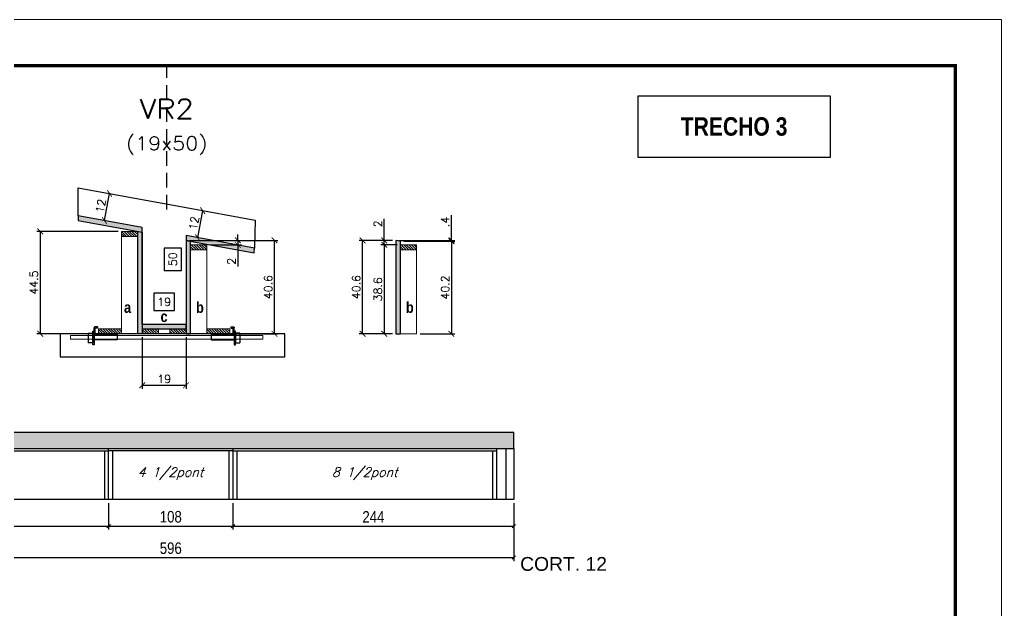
# Model space of a CAD drawing. Extents: x 0 to 6325, y 10169 to 19307.
# Drawn here: x 2217 to 3070, y 14151 to 14664 of the extents above; entities that cross this region are included whole.
import ezdxf
from ezdxf.enums import TextEntityAlignment as Align

# ---------------------------------------------------------------- set-up
doc = ezdxf.new("R2010")
doc.units = 0
doc.linetypes.add('DASHED', pattern=[0.75, 0.5, -0.25])
doc.linetypes.add('HIDDEN', pattern=[9.525, 6.35, -3.175])
for name, color, linetype in [('1', 1, 'Continuous'), ('5', 5, 'Continuous'), ('barrote', 251, 'Continuous'), ('COTA', 241, 'Continuous'), ('Cota Seção (2x)', 4, 'Continuous'), ('detalhes', 4, 'Continuous'), ('Hachura', 253, 'Continuous'), ('NOMENCLATURA', 7, 'Continuous'), ('Painéis', 200, 'Continuous'), ('presilha', 1, 'Continuous'), ('SARR_2.2x7', 40, 'Continuous'), ('SARR_3.5x7', 81, 'Continuous'), ('texto', 7, 'Continuous'), ('Texto de Titulo', 7, 'Continuous'), ('Texto Qtd Sarr', 242, 'Continuous')]:
    doc.layers.add(name, color=color, linetype=linetype)
for name, color, linetype, lineweight in [('CONCRETO', 251, 'Continuous', 25), ('Folhas', 255, 'Continuous', 9), ('Madeira', 126, 'Continuous', 18), ('SARRAFO DE PRESSAO', 251, 'DASHED', 9), ('SCO-___-LAJ', 2, 'Continuous', 0), ('Texto Seção', 7, 'Continuous', 15)]:
    doc.layers.add(name, color=color, linetype=linetype, lineweight=lineweight)
doc.styles.add('COTA TECNICA', font='techl___.ttf', dxfattribs={"height": 10})
doc.styles.add('ROMANC', font='techb___.ttf', dxfattribs={"height": 2.5})
doc.styles.add('Romans', font='romans.shx')
doc.styles.get("Standard").update_dxf_attribs({"font": 'arial.ttf'})
doc.styles.add('TECNICA', font='techb___.ttf', dxfattribs={"height": 10})
doc.dimstyles.new('Cota Seção (2x)', dxfattribs={"dimtxt": 7, "dimasz": 5, "dimexe": 3, "dimexo": 3, "dimgap": 2, "dimtad": 3, "dimdec": 1, "dimlfac": 0.5, "dimzin": 12, "dimdsep": 46, "dimtxsty": 'Romans', "dimblk": 'ARCHTICK', "dimcen": 0, "dimclrd": 4, "dimclre": 4, "dimclrt": 1, "dimadec": 1, "dimazin": 3, "dimtfac": 1, "dimtdec": 1, "dimtmove": 0, "dimatfit": 3, "dimldrblk": 'OBLIQUE', "dimfxl": 1, "dimtolj": 1, "dimtzin": 12, "dimarcsym": 0})
doc.dimstyles.new('Cota Seção interna', dxfattribs={"dimtxt": 7, "dimasz": 6, "dimexe": 0.18, "dimexo": 2, "dimgap": -4, "dimtad": 3, "dimdec": 1, "dimlfac": 0.5, "dimzin": 12, "dimdsep": 46, "dimtxsty": 'Romans', "dimblk": 'ARCHTICK', "dimcen": 0.09, "dimse1": 1, "dimse2": 1, "dimsd1": 1, "dimsd2": 1, "dimclrd": 180, "dimclre": 5, "dimclrt": 1, "dimadec": 0, "dimazin": 3, "dimtfac": 1, "dimtdec": 1, "dimtofl": 0, "dimtmove": 0, "dimatfit": 3, "dimldrblk": 'ARCHTICK', "dimfxl": 1, "dimtolj": 1, "dimtzin": 0, "dimarcsym": 0})
doc.dimstyles.new('PAINEL', dxfattribs={"dimtxt": 10, "dimasz": 3, "dimexe": 3, "dimexo": 3, "dimgap": 3, "dimtad": 1, "dimdec": 1, "dimzin": 12, "dimdsep": 46, "dimtxsty": 'COTA TECNICA', "dimblk1": 'OBLIQUE', "dimblk2": 'OBLIQUE', "dimsah": 1, "dimcen": 0.9, "dimclrd": 4, "dimclre": 4, "dimclrt": 240, "dimadec": 1, "dimazin": 3, "dimtfac": 1, "dimtdec": 1, "dimtmove": 0, "dimatfit": 3, "dimfxl": 1, "dimtolj": 1, "dimtzin": 12, "dimarcsym": 0})
pattern_1 = [(315, (25280.4202, 6161.631), (1.12253202, 1.12253202), [])]

# ---------------------------------------------------------------- blocks, each defined once
blk = doc.blocks.new('9999999999')
at = {"layer": 'Folhas'}
blk.add_lwpolyline([(98138.98, 34190.21), (99623.98, 34190.21), (99623.98, 35240.21), (98138.98, 35240.21)], close=True, dxfattribs=at)
at = {"layer": 'Folhas', "color": 30, "const_width": 3}
blk.add_lwpolyline([(98213.98, 34230.21), (99583.98, 34230.21), (99583.98, 35200.21), (98213.98, 35200.21)], close=True, dxfattribs=at)
blk = doc.blocks.new('titulo1')
at = {"layer": 'Defpoints', "color": 252, "linetype": 'HIDDEN', "ltscale": 2}
blk.add_line((0, 0), (0, 125), dxfattribs=at)
at = {"layer": 'Defpoints', "style": 'Romans', "oblique": 15}
blk.add_attdef('FOLHA', text='', height=10, dxfattribs=at).set_placement((0, 15.58), align=Align.MIDDLE_CENTER)
at = {"layer": 'Texto Qtd Sarr', "color": 3, "style": 'Romans', "oblique": 15}
for tag, height, p in [('TITULO', 17, (0, 71.45)), ('SEÇÃO', 12, (0, 41.55))]:
    blk.add_attdef(tag, text='', height=height, dxfattribs=at).set_placement(p, align=Align.MIDDLE_CENTER)
blk = doc.blocks.new('_ArchTick')
at = {"color": 0, "linetype": 'ByBlock', "const_width": 0.15}
blk.add_lwpolyline([(-0.5, -0.5), (0.5, 0.5)], dxfattribs=at)
blk = doc.blocks.new('*D108')
at = {"layer": 'COTA', "color": 4, "lineweight": -2, "transparency": 16777216}
for p, q in [((2364.8, 14472.49), (2441.67, 14472.49)), ((2438.67, 14391.27), (2438.67, 14472.49)), ((2398.4, 14391.27), (2441.67, 14391.27))]:
    blk.add_line(p, q, dxfattribs=at)
at = {"layer": 'Defpoints', "color": 0, "transparency": 16777216}
for p in [(2361.8, 14472.49), (2438.67, 14472.49), (2395.4, 14391.27)]:
    blk.add_point(p, dxfattribs=at)
at = {"layer": 'COTA', "color": 4, "lineweight": -2, "transparency": 16777216, "xscale": 5, "yscale": 5, "zscale": 5}
for p, rotation in [((2438.67, 14472.49), 90), ((2438.67, 14391.27), 270)]:
    blk.add_blockref('_ArchTick', p, dxfattribs=dict(at, rotation=rotation))
at = {"layer": 'COTA', "color": 1, "transparency": 16777216, "insert": (2433.17, 14431.88), "char_height": 7, "attachment_point": 5, "rotation": 90, "style": 'Romans'}
blk.add_mtext('\\A1;40.6', dxfattribs=at)
blk = doc.blocks.new('_Oblique')
at = {"layer": '1', "color": 0, "lineweight": -2}
blk.add_line((-0.5, -0.5), (0.5, 0.5), dxfattribs=at)
blk = doc.blocks.new('*D109')
at = {"layer": 'Cota Seção (2x)', "color": 180, "lineweight": -2, "transparency": 16777216}
for p, q in [((2357.8, 14465.75), (2342.8, 14465.75)), ((2342.8, 14465.75), (2342.8, 14446.42)), ((2357.8, 14446.42), (2357.8, 14465.75)), ((2342.8, 14446.42), (2357.8, 14446.42))]:
    blk.add_line(p, q, dxfattribs=at)
at = {"layer": 'Defpoints', "color": 0, "transparency": 16777216}
for p in [(2361.8, 14499.27), (2366.79, 14499.27), (2361.8, 14399.27)]:
    blk.add_point(p, dxfattribs=at)
at = {"layer": 'Cota Seção (2x)', "color": 1, "transparency": 16777216, "insert": (2350.3, 14456.08), "char_height": 7, "attachment_point": 5, "rotation": 90, "style": 'Romans'}
blk.add_mtext('\\A1;50', dxfattribs=at)
blk = doc.blocks.new('*D110')
at = {"layer": 'COTA', "color": 4, "lineweight": -2, "transparency": 16777216}
for p, q in [((2302.8, 14480.24), (2232.14, 14480.24)), ((2235.14, 14480.24), (2235.14, 14391.27)), ((2287.2, 14391.27), (2232.14, 14391.27))]:
    blk.add_line(p, q, dxfattribs=at)
at = {"layer": 'Defpoints', "color": 0, "transparency": 16777216}
for p in [(2305.8, 14480.24), (2235.14, 14391.27), (2290.2, 14391.27)]:
    blk.add_point(p, dxfattribs=at)
at = {"layer": 'COTA', "color": 4, "lineweight": -2, "transparency": 16777216, "xscale": 5, "yscale": 5, "zscale": 5}
for p, rotation in [((2235.14, 14480.24), 90), ((2235.14, 14391.27), 270)]:
    blk.add_blockref('_ArchTick', p, dxfattribs=dict(at, rotation=rotation))
at = {"layer": 'COTA', "color": 1, "transparency": 16777216, "insert": (2229.64, 14435.76), "char_height": 7, "attachment_point": 5, "rotation": 90, "style": 'Romans'}
blk.add_mtext('\\A1;44.5', dxfattribs=at)
blk = doc.blocks.new('PRESILHA METÁLICA 1')
at = {"layer": 'presilha'}
for p, q in [((0, 13), (6, 13)), ((0, 13), (0, 0)), ((6, 15.5), (7.5, 15.5)), ((6, -2.5), (6, 15.5)), ((6, 13), (6, 0)), ((7.5, 10.6), (7.5, 19.9)), ((7.5, 15.5), (7.5, -2.5)), ((12, 21), (8.6, 21)), ((9, 11.6), (9, 18.9)), ((12, 19.5), (9.6, 19.5)), ((12, 21), (12, 19.5)), ((6, 0), (0, 0)), ((37.5, 4.1), (7.5, 4.1)), ((37.5, 11), (9.6, 11)), ((37.5, 11), (37.5, 4.1)), ((7.5, -2.5), (6, -2.5))]:
    blk.add_line(p, q, dxfattribs=at)
for centre, radius, start, end in [((8.6, 19.9), 1.14, 90, 180), ((9.6, 18.9), 0.57, 90, 180), ((9.6, 11.6), 0.57, 180, 270)]:
    blk.add_arc(centre, radius, start, end, dxfattribs=at)
blk = doc.blocks.new('*D111')
at = {"layer": 'COTA', "color": 4, "lineweight": -2, "transparency": 16777216}
for p, q in [((2323.8, 14388.27), (2323.8, 14343.55)), ((2361.8, 14388.27), (2361.8, 14343.55)), ((2323.8, 14346.55), (2361.8, 14346.55))]:
    blk.add_line(p, q, dxfattribs=at)
at = {"layer": 'Defpoints', "color": 0, "transparency": 16777216}
for p in [(2323.8, 14391.27), (2361.8, 14391.27), (2361.8, 14346.55)]:
    blk.add_point(p, dxfattribs=at)
at = {"layer": 'COTA', "color": 4, "lineweight": -2, "transparency": 16777216, "xscale": 5, "yscale": 5, "zscale": 5, "rotation": 180}
blk.add_blockref('_ArchTick', (2323.8, 14346.55), dxfattribs=at)
at = {"layer": 'COTA', "color": 4, "lineweight": -2, "transparency": 16777216, "xscale": 5, "yscale": 5, "zscale": 5}
blk.add_blockref('_ArchTick', (2361.8, 14346.55), dxfattribs=at)
at = {"layer": 'COTA', "color": 1, "transparency": 16777216, "insert": (2342.8, 14352.05), "char_height": 7, "attachment_point": 5, "style": 'Romans'}
blk.add_mtext('\\A1;19', dxfattribs=at)
blk = doc.blocks.new('*D112')
at = {"layer": 'Cota Seção (2x)', "color": 180, "lineweight": -2, "transparency": 16777216}
for p, q in [((2351.8, 14426.51), (2333.8, 14426.51)), ((2333.8, 14426.51), (2333.8, 14411.51)), ((2351.8, 14411.51), (2351.8, 14426.51)), ((2333.8, 14411.51), (2351.8, 14411.51))]:
    blk.add_line(p, q, dxfattribs=at)
at = {"layer": 'Defpoints', "color": 0, "transparency": 16777216}
for p in [(2323.8, 14407.51), (2361.8, 14407.51), (2361.8, 14407.51)]:
    blk.add_point(p, dxfattribs=at)
at = {"layer": 'Cota Seção (2x)', "color": 1, "transparency": 16777216, "insert": (2342.8, 14419.01), "char_height": 7, "attachment_point": 5, "style": 'Romans'}
blk.add_mtext('\\A1;19', dxfattribs=at)
blk = doc.blocks.new('*D462')
at = {"layer": 'COTA', "color": 4, "lineweight": -2, "transparency": 16777216}
blk.add_line((2291, 14489.61), (2295.36, 14513.22), dxfattribs=at)
at = {"layer": 'Defpoints', "color": 0, "transparency": 16777216}
for p in [(2295.36, 14513.22), (2295.36, 14513.22), (2291, 14489.61)]:
    blk.add_point(p, dxfattribs=at)
at = {"layer": 'COTA', "color": 4, "lineweight": -2, "transparency": 16777216, "xscale": 5, "yscale": 5, "zscale": 5}
for p, rotation in [((2295.36, 14513.22), 79.5499173923338), ((2291, 14489.61), 259.5499173923338)]:
    blk.add_blockref('_ArchTick', p, dxfattribs=dict(at, rotation=rotation))
at = {"layer": 'COTA', "color": 1, "transparency": 16777216, "insert": (2287.77, 14502.41), "char_height": 7, "attachment_point": 5, "rotation": 79.54992, "style": 'Romans'}
blk.add_mtext('\\A1;12', dxfattribs=at)
blk = doc.blocks.new('*D113')
at = {"layer": 'COTA', "color": 4, "lineweight": -2, "transparency": 16777216}
for p, q in [((2364.8, 14472.49), (2409.85, 14472.49)), ((2406.85, 14472.49), (2406.85, 14477.49)), ((2406.85, 14472.49), (2406.85, 14468.57)), ((2382.8, 14468.57), (2409.85, 14468.57)), ((2406.85, 14468.57), (2406.85, 14449.9))]:
    blk.add_line(p, q, dxfattribs=at)
at = {"layer": 'Defpoints', "color": 0, "transparency": 16777216}
for p in [(2361.8, 14472.49), (2379.8, 14468.57), (2406.85, 14468.57)]:
    blk.add_point(p, dxfattribs=at)
at = {"layer": 'COTA', "color": 4, "lineweight": -2, "transparency": 16777216, "xscale": 5, "yscale": 5, "zscale": 5}
for p, rotation in [((2406.85, 14472.49), 270), ((2406.85, 14468.57), 90)]:
    blk.add_blockref('_ArchTick', p, dxfattribs=dict(at, rotation=rotation))
at = {"layer": 'COTA', "color": 1, "transparency": 16777216, "insert": (2401.35, 14454.24), "char_height": 7, "attachment_point": 5, "rotation": 90, "style": 'Romans'}
blk.add_mtext('\\A1;2', dxfattribs=at)
blk = doc.blocks.new('*D478')
at = {"layer": 'COTA', "color": 4, "lineweight": -2, "transparency": 16777216}
for p, q in [((2050.55, 14244.26), (2050.55, 14221.13)), ((2294.55, 14244.26), (2294.55, 14221.13)), ((2050.55, 14224.13), (2294.55, 14224.13))]:
    blk.add_line(p, q, dxfattribs=at)
at = {"layer": 'Defpoints', "color": 0, "transparency": 16777216}
for p in [(2050.55, 14247.26), (2294.55, 14247.26), (2294.55, 14224.13)]:
    blk.add_point(p, dxfattribs=at)
at = {"layer": 'COTA', "color": 4, "lineweight": -2, "transparency": 16777216, "xscale": 3, "yscale": 3, "zscale": 3, "rotation": 180}
blk.add_blockref('_Oblique', (2050.55, 14224.13), dxfattribs=at)
at = {"layer": 'COTA', "color": 4, "lineweight": -2, "transparency": 16777216, "xscale": 3, "yscale": 3, "zscale": 3}
blk.add_blockref('_Oblique', (2294.55, 14224.13), dxfattribs=at)
at = {"layer": 'COTA', "color": 240, "transparency": 16777216, "insert": (2172.55, 14232.2), "char_height": 10, "attachment_point": 5, "style": 'COTA TECNICA'}
blk.add_mtext('\\A1;244', dxfattribs=at)
blk = doc.blocks.new('*D479')
at = {"layer": 'COTA', "color": 4, "lineweight": -2, "transparency": 16777216}
for p, q in [((2294.55, 14244.26), (2294.55, 14221.13)), ((2402.55, 14244.26), (2402.55, 14221.13)), ((2294.55, 14224.13), (2402.55, 14224.13))]:
    blk.add_line(p, q, dxfattribs=at)
at = {"layer": 'Defpoints', "color": 0, "transparency": 16777216}
for p in [(2294.55, 14247.26), (2402.55, 14247.26), (2402.55, 14224.13)]:
    blk.add_point(p, dxfattribs=at)
at = {"layer": 'COTA', "color": 4, "lineweight": -2, "transparency": 16777216, "xscale": 3, "yscale": 3, "zscale": 3, "rotation": 180}
blk.add_blockref('_Oblique', (2294.55, 14224.13), dxfattribs=at)
at = {"layer": 'COTA', "color": 4, "lineweight": -2, "transparency": 16777216, "xscale": 3, "yscale": 3, "zscale": 3}
blk.add_blockref('_Oblique', (2402.55, 14224.13), dxfattribs=at)
at = {"layer": 'COTA', "color": 240, "transparency": 16777216, "insert": (2348.55, 14232.25), "char_height": 10, "attachment_point": 5, "style": 'COTA TECNICA'}
blk.add_mtext('\\A1;108', dxfattribs=at)
blk = doc.blocks.new('*D480')
at = {"layer": 'COTA', "color": 4, "lineweight": -2, "transparency": 16777216}
for p, q in [((2402.55, 14244.26), (2402.55, 14221.13)), ((2646.55, 14244.26), (2646.55, 14221.13)), ((2402.55, 14224.13), (2646.55, 14224.13))]:
    blk.add_line(p, q, dxfattribs=at)
at = {"layer": 'Defpoints', "color": 0, "transparency": 16777216}
for p in [(2402.55, 14247.26), (2646.55, 14247.26), (2646.55, 14224.13)]:
    blk.add_point(p, dxfattribs=at)
at = {"layer": 'COTA', "color": 4, "lineweight": -2, "transparency": 16777216, "xscale": 3, "yscale": 3, "zscale": 3, "rotation": 180}
blk.add_blockref('_Oblique', (2402.55, 14224.13), dxfattribs=at)
at = {"layer": 'COTA', "color": 4, "lineweight": -2, "transparency": 16777216, "xscale": 3, "yscale": 3, "zscale": 3}
blk.add_blockref('_Oblique', (2646.55, 14224.13), dxfattribs=at)
at = {"layer": 'COTA', "color": 240, "transparency": 16777216, "insert": (2524.55, 14232.2), "char_height": 10, "attachment_point": 5, "style": 'COTA TECNICA'}
blk.add_mtext('\\A1;244', dxfattribs=at)
blk = doc.blocks.new('*D481')
at = {"layer": 'COTA', "color": 4, "lineweight": -2, "transparency": 16777216}
for p, q in [((2050.55, 14244.26), (2050.55, 14193.82)), ((2646.55, 14244.26), (2646.55, 14193.82)), ((2050.55, 14196.82), (2646.55, 14196.82))]:
    blk.add_line(p, q, dxfattribs=at)
at = {"layer": 'Defpoints', "color": 0, "transparency": 16777216}
for p in [(2050.55, 14247.26), (2646.55, 14247.26), (2646.55, 14196.82)]:
    blk.add_point(p, dxfattribs=at)
at = {"layer": 'COTA', "color": 4, "lineweight": -2, "transparency": 16777216, "xscale": 3, "yscale": 3, "zscale": 3, "rotation": 180}
blk.add_blockref('_Oblique', (2050.55, 14196.82), dxfattribs=at)
at = {"layer": 'COTA', "color": 4, "lineweight": -2, "transparency": 16777216, "xscale": 3, "yscale": 3, "zscale": 3}
blk.add_blockref('_Oblique', (2646.55, 14196.82), dxfattribs=at)
at = {"layer": 'COTA', "color": 240, "transparency": 16777216, "insert": (2348.55, 14204.96), "char_height": 10, "attachment_point": 5, "style": 'COTA TECNICA'}
blk.add_mtext('\\A1;596', dxfattribs=at)
blk = doc.blocks.new('*D506')
at = {"layer": 'COTA', "color": 4, "lineweight": -2, "transparency": 16777216}
blk.add_line((2371.93, 14474.69), (2376.29, 14498.29), dxfattribs=at)
at = {"layer": 'Defpoints', "color": 0, "transparency": 16777216}
for p in [(2376.29, 14498.29), (2376.29, 14498.29), (2371.93, 14474.69)]:
    blk.add_point(p, dxfattribs=at)
at = {"layer": 'COTA', "color": 4, "lineweight": -2, "transparency": 16777216, "xscale": 5, "yscale": 5, "zscale": 5}
for p, rotation in [((2376.29, 14498.29), 79.54991739233658), ((2371.93, 14474.69), 259.5499173923366)]:
    blk.add_blockref('_ArchTick', p, dxfattribs=dict(at, rotation=rotation))
at = {"layer": 'COTA', "color": 1, "transparency": 16777216, "insert": (2368.7, 14487.49), "char_height": 7, "attachment_point": 5, "rotation": 79.54992, "style": 'Romans'}
blk.add_mtext('\\A1;12', dxfattribs=at)
blk = doc.blocks.new('*D489')
at = {"layer": 'COTA', "color": 4, "lineweight": -2, "transparency": 16777216}
for p, q in [((2541.07, 14472.49), (2512.15, 14472.49)), ((2515.15, 14391.27), (2515.15, 14472.49)), ((2541.07, 14391.27), (2512.15, 14391.27))]:
    blk.add_line(p, q, dxfattribs=at)
at = {"layer": 'Defpoints', "color": 0, "transparency": 16777216}
for p in [(2515.15, 14472.49), (2544.07, 14472.49), (2544.07, 14391.27)]:
    blk.add_point(p, dxfattribs=at)
at = {"layer": 'COTA', "color": 4, "lineweight": -2, "transparency": 16777216, "xscale": 5, "yscale": 5, "zscale": 5}
for p, rotation in [((2515.15, 14472.49), 90), ((2515.15, 14391.27), 270)]:
    blk.add_blockref('_ArchTick', p, dxfattribs=dict(at, rotation=rotation))
at = {"layer": 'COTA', "color": 1, "transparency": 16777216, "insert": (2509.65, 14431.88), "char_height": 7, "attachment_point": 5, "rotation": 90, "style": 'Romans'}
blk.add_mtext('\\A1;40.6', dxfattribs=at)
blk = doc.blocks.new('*D490')
at = {"layer": 'COTA', "color": 4, "lineweight": -2, "transparency": 16777216}
for p, q in [((2592.31, 14472.49), (2592.31, 14494.49)), ((2547.07, 14472.49), (2595.31, 14472.49)), ((2551.03, 14471.76), (2595.31, 14471.76)), ((2592.31, 14471.76), (2592.31, 14472.49)), ((2592.31, 14471.76), (2592.31, 14466.76))]:
    blk.add_line(p, q, dxfattribs=at)
at = {"layer": 'Defpoints', "color": 0, "transparency": 16777216}
for p in [(2544.07, 14472.49), (2548.03, 14471.76), (2592.31, 14472.49)]:
    blk.add_point(p, dxfattribs=at)
at = {"layer": 'COTA', "color": 4, "lineweight": -2, "transparency": 16777216, "xscale": 5, "yscale": 5, "zscale": 5}
for p, rotation in [((2592.31, 14472.49), 270), ((2592.31, 14471.76), 90)]:
    blk.add_blockref('_ArchTick', p, dxfattribs=dict(at, rotation=rotation))
at = {"layer": 'COTA', "color": 1, "transparency": 16777216, "insert": (2586.81, 14488.49), "char_height": 7, "attachment_point": 5, "rotation": 90, "style": 'Romans'}
blk.add_mtext('\\A1;.4', dxfattribs=at)
blk = doc.blocks.new('*D491')
at = {"layer": 'COTA', "color": 4, "lineweight": -2, "transparency": 16777216}
for p, q in [((2551.03, 14471.76), (2595.31, 14471.76)), ((2592.31, 14471.76), (2592.31, 14391.27)), ((2565.07, 14391.27), (2595.31, 14391.27))]:
    blk.add_line(p, q, dxfattribs=at)
at = {"layer": 'Defpoints', "color": 0, "transparency": 16777216}
for p in [(2548.03, 14471.76), (2562.07, 14391.27), (2592.31, 14391.27)]:
    blk.add_point(p, dxfattribs=at)
at = {"layer": 'COTA', "color": 4, "lineweight": -2, "transparency": 16777216, "xscale": 5, "yscale": 5, "zscale": 5}
for p, rotation in [((2592.31, 14471.76), 90), ((2592.31, 14391.27), 270)]:
    blk.add_blockref('_ArchTick', p, dxfattribs=dict(at, rotation=rotation))
at = {"layer": 'COTA', "color": 1, "transparency": 16777216, "insert": (2586.81, 14431.52), "char_height": 7, "attachment_point": 5, "rotation": 90, "style": 'Romans'}
blk.add_mtext('\\A1;40.2', dxfattribs=at)
blk = doc.blocks.new('*D492')
at = {"layer": 'COTA', "color": 4, "lineweight": -2, "transparency": 16777216}
for p, q in [((2533.97, 14472.49), (2533.97, 14491.16)), ((2541.07, 14472.49), (2530.97, 14472.49)), ((2533.97, 14468.57), (2533.97, 14472.49)), ((2545.07, 14468.57), (2530.97, 14468.57)), ((2533.97, 14468.57), (2533.97, 14463.57))]:
    blk.add_line(p, q, dxfattribs=at)
at = {"layer": 'Defpoints', "color": 0, "transparency": 16777216}
for p in [(2533.97, 14472.49), (2544.07, 14472.49), (2548.07, 14468.57)]:
    blk.add_point(p, dxfattribs=at)
at = {"layer": 'COTA', "color": 4, "lineweight": -2, "transparency": 16777216, "xscale": 5, "yscale": 5, "zscale": 5}
for p, rotation in [((2533.97, 14472.49), 270), ((2533.97, 14468.57), 90)]:
    blk.add_blockref('_ArchTick', p, dxfattribs=dict(at, rotation=rotation))
at = {"layer": 'COTA', "color": 1, "transparency": 16777216, "insert": (2528.47, 14486.82), "char_height": 7, "attachment_point": 5, "rotation": 90, "style": 'Romans'}
blk.add_mtext('\\A1;2', dxfattribs=at)
blk = doc.blocks.new('*D126')
at = {"layer": 'COTA', "color": 4, "lineweight": -2, "transparency": 16777216}
for p, q in [((2545.07, 14468.57), (2530.97, 14468.57)), ((2533.97, 14468.57), (2533.97, 14391.27)), ((2541.07, 14391.27), (2530.97, 14391.27))]:
    blk.add_line(p, q, dxfattribs=at)
at = {"layer": 'Defpoints', "color": 0, "transparency": 16777216}
for p in [(2548.07, 14468.57), (2533.97, 14391.27), (2544.07, 14391.27)]:
    blk.add_point(p, dxfattribs=at)
at = {"layer": 'COTA', "color": 4, "lineweight": -2, "transparency": 16777216, "xscale": 5, "yscale": 5, "zscale": 5}
for p, rotation in [((2533.97, 14468.57), 90), ((2533.97, 14391.27), 270)]:
    blk.add_blockref('_ArchTick', p, dxfattribs=dict(at, rotation=rotation))
at = {"layer": 'COTA', "color": 1, "transparency": 16777216, "insert": (2528.47, 14429.92), "char_height": 7, "attachment_point": 5, "rotation": 90, "style": 'Romans'}
blk.add_mtext('\\A1;38.6', dxfattribs=at)

msp = doc.modelspace()

# ---------------------------------------------------------------- hatches: boundary and pattern name
at = {"layer": 'COTA'}
h = msp.add_hatch(dxfattribs=at)
h.set_pattern_fill('AR-CONC', color=256, scale=0.03)
h.set_pattern_definition([(50, (1787.679, 8107.179), (5.46554, -0.4781726), [0.5715, -6.2865]), (355, (1787.679, 8107.179), (-1.0573026, 5.7317054), [0.4572, -5.0292175]), (100.45144, (1788.1345, 8107.139), (4.4082374, 5.2535326), [0.4857003, -5.3427073]), (46.1842, (1787.679, 8108.703), (8.132371, -1.26127), [0.85725, -9.42975]), (96.63556, (1788.357, 8108.598), (7.122124, 7.422784), [0.728551, -8.014068]), (351.18415, (1787.679, 8108.703), (7.122124, 7.422784), [0.685799, -7.543792]), (21, (1788.441, 8108.322), (4.5484317, -3.067956), [0.5715, -6.2865]), (326, (1788.441, 8108.322), (1.854061, 5.525639), [0.4572, -5.0292]), (71.451445, (1788.82, 8108.0664), (6.4024926, 2.457683), [0.4857003, -5.342698]), (37.5, (1787.679, 8107.179), (0.0926581, 2.53665117), [0, -4.96824, 0, -5.1054, 0, -5.04825]), (7.5, (1787.679, 8107.179), (2.0045899, 3.0054172), [0, -2.91084, 0, -4.85394, 0, -1.92405]), (327.5, (1785.9798, 8107.179), (4.06771786, -0.1718623), [0, -1.905, 0, -5.9436, 0, -7.8867]), (317.5, (1785.2178, 8107.179), (4.4438754, 0.7627947), [0, -2.4765, 0, -3.94716, 0, -5.6007])])
h.paths.add_polyline_path([(2646.05, 14305.76), (2050.55, 14305.76), (2050.55, 14291.76), (2646.05, 14291.76)])
at = {"layer": 'Hachura'}
h = msp.add_hatch(color=256, dxfattribs=at)
h.dxf.hatch_style = 1
h.paths.add_polyline_path([(2323.8, 14479.5), (2323.8, 14483.57), (2268.2, 14493.82), (2268.2, 14489.75)])
h = msp.add_hatch(dxfattribs=at)
h.set_pattern_fill('ANSI31', color=256, scale=0.5, angle=270, style=0)
h.set_pattern_definition([(315, (25280.4202, 6172.5917), (1.12253202, 1.12253202), [])])
h.paths.add_polyline_path([(2319.8, 14475.84), (2319.8, 14480.24), (2305.8, 14480.24), (2305.8, 14475.84)])
h = msp.add_hatch(color=256, dxfattribs=at)
h.dxf.hatch_style = 1
h.paths.add_polyline_path([(2319.8, 14480.24), (2323.8, 14479.5), (2323.8, 14391.27), (2319.8, 14391.27)])
h = msp.add_hatch(color=256, dxfattribs=at)
h.dxf.hatch_style = 1
h.paths.add_polyline_path([(2421.09, 14461.55), (2421.2, 14465.6), (2361.8, 14476.56), (2361.8, 14472.49)])
h = msp.add_hatch(color=256, dxfattribs=at)
h.dxf.hatch_style = 1
h.paths.add_polyline_path([(2365.76, 14471.76), (2361.8, 14472.49), (2361.8, 14391.27), (2365.8, 14391.27)])
h = msp.add_hatch(color=256, dxfattribs=at)
h.dxf.hatch_style = 1
h.paths.add_polyline_path([(2548.03, 14471.76), (2544.07, 14472.49), (2544.07, 14391.27), (2548.07, 14391.27)])
h = msp.add_hatch(dxfattribs=at)
h.set_pattern_fill('ANSI31', color=256, scale=0.5, angle=270, style=0)
h.set_pattern_definition([(315, (25280.4202, 6160.9254), (1.12253202, 1.12253202), [])])
h.paths.add_polyline_path([(2365.8, 14464.17), (2365.8, 14468.57), (2379.8, 14468.57), (2379.8, 14464.17)])
h = msp.add_hatch(dxfattribs=at)
h.set_pattern_fill('ANSI31', color=256, scale=0.5, angle=270, style=0)
h.set_pattern_definition([(315, (25462.6917, 6160.9254), (1.12253202, 1.12253202), [])])
h.paths.add_polyline_path([(2548.07, 14464.17), (2548.07, 14468.57), (2562.07, 14468.57), (2562.07, 14464.17)])
h = msp.add_hatch(dxfattribs=at)
h.set_pattern_fill('ANSI31', color=256, scale=0.5, angle=270, style=0)
h.set_pattern_definition([(315, (25280.4202, 6161.631), (1.12253202, 1.12253202), [])])
h.paths.add_polyline_path([(2285.8, 14391.27), (2285.8, 14395.67), (2305.8, 14395.67), (2305.8, 14391.27)])
h = msp.add_hatch(color=256, dxfattribs=at)
h.dxf.hatch_style = 1
h.paths.add_polyline_path([(2361.8, 14395.67), (2361.8, 14399.27), (2323.8, 14399.27), (2323.8, 14395.67)])
h = msp.add_hatch(dxfattribs=at)
h.set_pattern_fill('ANSI31', color=256, scale=0.5, angle=270, style=0)
h.set_pattern_definition(pattern_1)
h.paths.add_polyline_path([(2323.8, 14391.27), (2323.8, 14395.67), (2337.8, 14395.67), (2337.8, 14391.27)])
h = msp.add_hatch(dxfattribs=at)
h.set_pattern_fill('ANSI31', color=256, scale=0.5, angle=270, style=0)
h.set_pattern_definition(pattern_1)
h.paths.add_polyline_path([(2361.8, 14391.27), (2361.8, 14395.67), (2347.8, 14395.67), (2347.8, 14391.27)])
h = msp.add_hatch(dxfattribs=at)
h.set_pattern_fill('ANSI31', color=256, scale=0.5, angle=270, style=0)
h.set_pattern_definition(pattern_1)
h.paths.add_polyline_path([(2399.8, 14391.27), (2399.8, 14395.67), (2379.8, 14395.67), (2379.8, 14391.27)])

# ---------------------------------------------------------------- linework, layer by layer
at = {"layer": 'barrote'}
msp.add_lwpolyline([(2252.34, 14371.27), (2447.53, 14371.27), (2447.53, 14391.27), (2252.34, 14391.27)], close=True, dxfattribs=at)
at = {"layer": 'CONCRETO'}
msp.add_lwpolyline([(2362.01, 14500.92), (2421.82, 14489.89), (2421.2, 14465.6), (2361.8, 14476.56), (2361.8, 14399.27), (2323.8, 14399.27), (2323.8, 14483.57), (2268.2, 14493.82), (2268.2, 14518.22), (2362.01, 14500.92)], dxfattribs=at)
at = {"layer": 'COTA'}
for p in [(2050.55, 14305.76), (2646.55, 14291.76)]:
    msp.add_line(p, (2646.55, 14305.76), dxfattribs=at)
msp.add_lwpolyline([(2754.46, 14598.16), (2921.24, 14598.16), (2921.24, 14544.5), (2754.46, 14544.5)], close=True, dxfattribs=at)
at = {"layer": 'Madeira'}
for points in [[(2319.8, 14475.84), (2319.8, 14480.24), (2305.8, 14480.24), (2305.8, 14475.84)], [(2319.8, 14480.24), (2305.8, 14480.24), (2305.8, 14391.27), (2319.8, 14391.27)], [(2365.8, 14464.17), (2365.8, 14468.57), (2379.8, 14468.57), (2379.8, 14464.17)], [(2365.8, 14468.57), (2379.8, 14468.57), (2379.8, 14391.27), (2365.8, 14391.27)], [(2548.07, 14464.17), (2548.07, 14468.57), (2562.07, 14468.57), (2562.07, 14464.17)], [(2548.07, 14468.57), (2562.07, 14468.57), (2562.07, 14391.27), (2548.07, 14391.27)], [(2285.8, 14391.27), (2285.8, 14395.67), (2305.8, 14395.67), (2305.8, 14391.27)], [(2323.8, 14391.27), (2323.8, 14395.67), (2337.8, 14395.67), (2337.8, 14391.27)], [(2361.8, 14391.27), (2361.8, 14395.67), (2347.8, 14395.67), (2347.8, 14391.27)], [(2399.8, 14391.27), (2399.8, 14395.67), (2379.8, 14395.67), (2379.8, 14391.27)]]:
    msp.add_lwpolyline(points, close=True, dxfattribs=at)
at = {"layer": 'Painéis', "linetype": 'ByBlock'}
for p, q in [((2050.55, 14291.76), (2646.55, 14291.76)), ((2294.55, 14247.26), (2294.55, 14291.76)), ((2402.55, 14291.76), (2402.55, 14247.26)), ((2646.55, 14291.76), (2646.55, 14247.26)), ((2646.55, 14247.26), (2050.55, 14247.26))]:
    msp.add_line(p, q, dxfattribs=at)
at = {"layer": 'Painéis'}
for points in [[(2323.8, 14479.5), (2323.8, 14483.57), (2268.2, 14493.82), (2268.2, 14489.75)], [(2319.8, 14480.24), (2323.8, 14479.5), (2323.8, 14391.27), (2319.8, 14391.27)], [(2421.09, 14461.55), (2421.2, 14465.6), (2361.8, 14476.56), (2361.8, 14472.49)], [(2365.76, 14471.76), (2361.8, 14472.49), (2361.8, 14391.27), (2365.8, 14391.27)], [(2548.03, 14471.76), (2544.07, 14472.49), (2544.07, 14391.27), (2548.07, 14391.27)], [(2361.8, 14395.67), (2361.8, 14399.27), (2323.8, 14399.27), (2323.8, 14395.67)]]:
    msp.add_lwpolyline(points, close=True, dxfattribs=at)
at = {"layer": 'SARR_2.2x7', "linetype": 'Continuous'}
for p, q in [((2065.55, 14289.56), (2294.55, 14289.56)), ((2402.55, 14289.56), (2294.55, 14289.56)), ((2402.55, 14289.56), (2631.55, 14289.56)), ((2639.55, 14291.76), (2639.55, 14247.26))]:
    msp.add_line(p, q, dxfattribs=at)
at = {"layer": 'SARR_3.5x7'}
for p, q in [((2291.05, 14289.56), (2291.05, 14247.26)), ((2298.05, 14289.56), (2298.05, 14247.26)), ((2399.05, 14289.56), (2399.05, 14247.26)), ((2406.05, 14289.56), (2406.05, 14247.26)), ((2628.05, 14289.56), (2628.05, 14247.26)), ((2631.55, 14291.76), (2631.55, 14247.26))]:
    msp.add_line(p, q, dxfattribs=at)
at = {"layer": 'SCO-___-LAJ', "color": 1}
msp.add_lwpolyline([(2261.35, 14389.94), (2428.65, 14389.94), (2428.65, 14386.74), (2261.35, 14386.74)], close=True, dxfattribs=at)

# ---------------------------------------------------------------- block references
at = {"layer": 'presilha', "yscale": 0.6666666666666666, "zscale": 0.6666666666666666}
for p, xscale in [((2276.93, 14383.31), 0.6666666666666666), ((2408.67, 14383.31), -0.6666666666666666)]:
    msp.add_blockref('PRESILHA METÁLICA 1', p, dxfattribs=dict(at, xscale=xscale))
at = {"layer": 'SARRAFO DE PRESSAO', "color": 6, "linetype": 'ByBlock'}
msp.add_blockref('9999999999', (-96553.98, -20575.93), dxfattribs=at)
at = {"layer": 'Texto Seção'}
ref = msp.add_blockref('titulo1', (2345, 14499.27), dxfattribs=at)
ref.add_attrib('TITULO', 'VR2', dxfattribs={"layer": 'Texto de Titulo', "color": 7, "height": 17, "style": 'Romans', "width": 1.1}).set_placement((2345, 14586.77), align=Align.MIDDLE_CENTER)
ref.add_attrib('SEÇÃO', '(19x50)', dxfattribs={"layer": 'Texto de Titulo', "color": 7, "height": 12, "style": 'Romans', "width": 1.1}).set_placement((2345, 14556.77), align=Align.MIDDLE_CENTER)

# ---------------------------------------------------------------- texts
at = {"layer": '5', "linetype": 'Continuous'}
msp.add_text('CORT. 12', height=12, rotation=0.00004, dxfattribs=at).set_placement((2652.01, 14185.33))
at = {"layer": 'detalhes', "style": 'TECNICA'}
for s, p in [('a', (2307.97, 14409.48)), ('b', (2370.51, 14409.46)), ('b', (2552.79, 14409.46)), ('c', (2339.67, 14401.51))]:
    msp.add_text(s, height=9.6, dxfattribs=at).set_placement(p)
at = {"layer": 'NOMENCLATURA', "color": 2, "insert": (2837.85, 14571.33), "char_height": 16, "attachment_point": 5, "style": 'ROMANC'}
msp.add_mtext('TRECHO 3', dxfattribs=at)
at = {"layer": 'texto', "color": 2, "char_height": 8, "attachment_point": 5, "style": 'Romans'}
for s, insert in [('{\\Q19;\\C256;4 1/2pont}', (2348.3, 14269.81)), ('{\\Q19;\\C256;8 1/2pont}', (2517.05, 14269.81))]:
    msp.add_mtext(s, dxfattribs=dict(at, insert=insert))

# ---------------------------------------------------------------- dimensions: what is measured, and where the dimension line sits
at = {"layer": 'COTA'}
for p1, p2, picture, middle in [((2291, 14489.61), (2295.36, 14513.22), '*D462', (2287.77, 14502.41)), ((2371.93, 14474.69), (2376.29, 14498.29), '*D506', (2368.7, 14487.49))]:
    dim = msp.add_aligned_dim(p1=p1, p2=p2, distance=0, dimstyle='Cota Seção (2x)', dxfattribs=at)
    dim.commit()
    dim.dimension.update_dxf_attribs({"geometry": picture, "text_midpoint": middle})
for base, p1, p2, picture, middle in [((2533.97, 14472.49), (2548.07, 14468.57), (2544.07, 14472.49), '*D492', (2528.47, 14486.82)), ((2592.31, 14472.49), (2548.03, 14471.76), (2544.07, 14472.49), '*D490', (2586.81, 14488.49)), ((2235.14, 14391.27), (2305.8, 14480.24), (2290.2, 14391.27), '*D110', (2229.64, 14435.76)), ((2406.85, 14468.57), (2361.8, 14472.49), (2379.8, 14468.57), '*D113', (2401.35, 14454.24)), ((2438.67, 14472.49), (2395.4, 14391.27), (2361.8, 14472.49), '*D108', (2433.17, 14431.88)), ((2515.15, 14472.49), (2544.07, 14391.27), (2544.07, 14472.49), '*D489', (2509.65, 14431.88)), ((2533.9672, 14391.2747), (2548.0715, 14468.5692), (2544.0715, 14391.2747), '*D126', (2528.4672, 14429.9219)), ((2592.31, 14391.27), (2548.03, 14471.76), (2562.07, 14391.27), '*D491', (2586.81, 14431.52))]:
    dim = msp.add_linear_dim(base=base, p1=p1, p2=p2, angle=90, dimstyle='Cota Seção (2x)', dxfattribs=at)
    dim.commit()
    dim.dimension.update_dxf_attribs({"geometry": picture, "text_midpoint": middle})
for base, p1, p2, dimstyle, picture, middle in [((2361.8, 14346.55), (2323.8, 14391.27), (2361.8, 14391.27), 'Cota Seção (2x)', '*D111', (2342.8, 14352.05)), ((2294.55, 14224.13), (2050.55, 14247.26), (2294.55, 14247.26), 'PAINEL', '*D478', (2172.55, 14232.2)), ((2646.55, 14196.82), (2050.55, 14247.26), (2646.55, 14247.26), 'PAINEL', '*D481', (2348.55, 14204.96)), ((2402.55, 14224.13), (2294.55, 14247.26), (2402.55, 14247.26), 'PAINEL', '*D479', (2348.55, 14232.25)), ((2646.55, 14224.13), (2402.55, 14247.26), (2646.55, 14247.26), 'PAINEL', '*D480', (2524.55, 14232.2))]:
    dim = msp.add_linear_dim(base=base, p1=p1, p2=p2, dimstyle=dimstyle, dxfattribs=at)
    dim.commit()
    dim.dimension.update_dxf_attribs({"geometry": picture, "text_midpoint": middle})
at = {"layer": 'Cota Seção (2x)'}
dim = msp.add_linear_dim(base=(2361.8, 14499.27), p1=(2361.8, 14399.27), p2=(2366.79, 14499.27), angle=90, dimstyle='Cota Seção interna', dxfattribs=at)
dim.commit()
dim.dimension.update_dxf_attribs({"geometry": '*D109', "text_midpoint": (2361.8, 14456.08), "dimtype": 160})
dim = msp.add_linear_dim(base=(2361.8, 14407.51), p1=(2323.8, 14407.51), p2=(2361.8, 14407.51), dimstyle='Cota Seção interna', dxfattribs=at)
dim.commit()
dim.dimension.update_dxf_attribs({"geometry": '*D112', "text_midpoint": (2342.8, 14407.51), "dimtype": 160})

doc.saveas('drawing.dxf')
